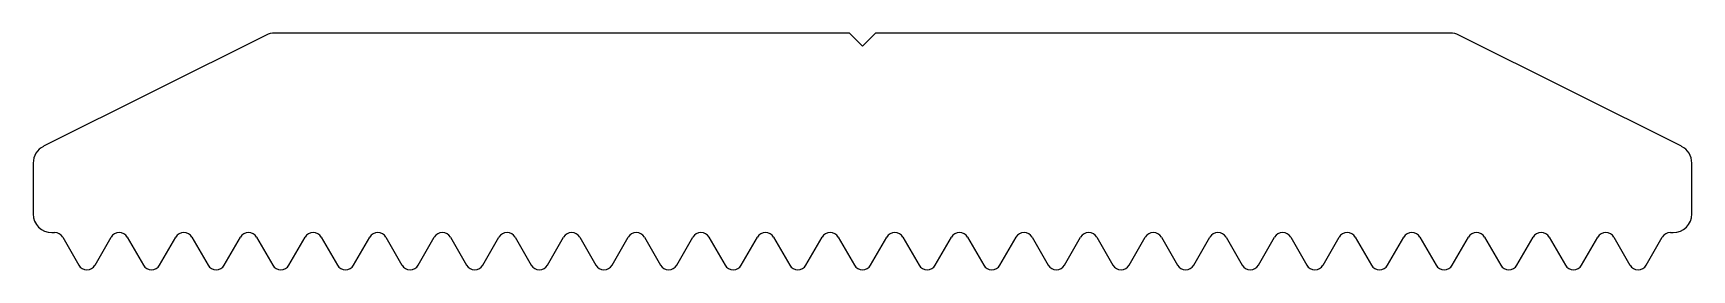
# Model space of a CAD drawing. Extents: x -22.3 to 22.1, y 4.8 to 11.2.
import ezdxf

# ---------------------------------------------------------------- set-up
doc = ezdxf.new("R2010")
doc.units = 0
doc.layers.add('PROFILE', color=1, linetype='CONTINUOUS')

msp = doc.modelspace()

# ---------------------------------------------------------------- linework, layer by layer
at = {"layer": 'PROFILE', "color": 7}
for p, q in [((-16.091, 11.133), (-22.059, 8.149)), ((-0.46, 11.185), (-15.867, 11.185)), ((-0.11, 10.835), (-0.46, 11.185)), ((0.24, 11.185), (-0.11, 10.835)), ((15.647, 11.185), (0.24, 11.185)), ((21.839, 8.149), (15.871, 11.133)), ((-22.335, 7.701), (-22.335, 6.335)), ((22.115, 6.335), (22.115, 7.701)), ((-21.835, 5.835), (-21.761, 5.835)), ((21.541, 5.835), (21.615, 5.835)), ((-21.544, 5.71), (-21.111, 4.96)), ((-20.678, 4.96), (-20.245, 5.71)), ((-19.812, 5.71), (-19.379, 4.96)), ((-18.946, 4.96), (-18.513, 5.71)), ((-18.08, 5.71), (-17.647, 4.96)), ((-17.214, 4.96), (-16.781, 5.71)), ((-16.348, 5.71), (-15.915, 4.96)), ((-15.482, 4.96), (-15.049, 5.71)), ((-14.616, 5.71), (-14.183, 4.96)), ((-13.75, 4.96), (-13.317, 5.71)), ((-12.884, 5.71), (-12.451, 4.96)), ((-12.018, 4.96), (-11.585, 5.71)), ((-11.152, 5.71), (-10.719, 4.96)), ((-10.286, 4.96), (-9.853, 5.71)), ((-9.42, 5.71), (-8.987, 4.96)), ((-8.554, 4.96), (-8.121, 5.71)), ((-7.688, 5.71), (-7.255, 4.96)), ((-6.822, 4.96), (-6.389, 5.71)), ((-5.956, 5.71), (-5.523, 4.96)), ((-5.09, 4.96), (-4.657, 5.71)), ((-4.224, 5.71), (-3.791, 4.96)), ((-3.358, 4.96), (-2.925, 5.71)), ((-2.492, 5.71), (-2.059, 4.96)), ((-1.626, 4.96), (-1.193, 5.71)), ((-0.76, 5.71), (-0.327, 4.96)), ((0.107, 4.96), (0.54, 5.71)), ((0.973, 5.71), (1.406, 4.96)), ((1.839, 4.96), (2.272, 5.71)), ((2.705, 5.71), (3.138, 4.96)), ((3.571, 4.96), (4.004, 5.71)), ((4.437, 5.71), (4.87, 4.96)), ((5.303, 4.96), (5.736, 5.71)), ((6.169, 5.71), (6.602, 4.96)), ((7.035, 4.96), (7.468, 5.71)), ((7.901, 5.71), (8.334, 4.96)), ((8.767, 4.96), (9.2, 5.71)), ((9.633, 5.71), (10.066, 4.96)), ((10.499, 4.96), (10.932, 5.71)), ((11.365, 5.71), (11.798, 4.96)), ((12.231, 4.96), (12.664, 5.71)), ((13.097, 5.71), (13.53, 4.96)), ((13.963, 4.96), (14.396, 5.71)), ((14.829, 5.71), (15.262, 4.96)), ((15.695, 4.96), (16.128, 5.71)), ((16.561, 5.71), (16.994, 4.96)), ((17.427, 4.96), (17.86, 5.71)), ((18.293, 5.71), (18.726, 4.96)), ((19.159, 4.96), (19.592, 5.71)), ((20.025, 5.71), (20.458, 4.96)), ((20.891, 4.96), (21.324, 5.71)), ((-20.678, 4.96), (-20.678, 4.96)), ((-15.482, 4.96), (-15.482, 4.96)), ((-12.018, 4.96), (-12.018, 4.96)), ((-10.286, 4.96), (-10.286, 4.96)), ((-6.822, 4.96), (-6.822, 4.96)), ((-5.09, 4.96), (-5.09, 4.96)), ((-1.626, 4.96), (-1.626, 4.96)), ((0.107, 4.96), (0.107, 4.96)), ((3.571, 4.96), (3.571, 4.96)), ((5.303, 4.96), (5.303, 4.96)), ((8.767, 4.96), (8.767, 4.96)), ((10.499, 4.96), (10.499, 4.96)), ((13.963, 4.96), (13.963, 4.96)), ((15.695, 4.96), (15.695, 4.96)), ((20.458, 4.96), (20.458, 4.96))]:
    msp.add_line(p, q, dxfattribs=at)
for centre, radius, start, end in [((-15.867, 10.685), 0.5, 90, 116.5651), ((15.647, 10.685), 0.5, 63.4349, 90), ((-21.835, 7.701), 0.5, 116.5651, 180), ((21.615, 7.701), 0.5, 0, 63.4349), ((-21.835, 6.335), 0.5, 180, 270), ((21.615, 6.335), 0.5, 270, 360), ((-21.761, 5.585), 0.25, 30, 90), ((-20.029, 5.585), 0.25, 30, 150), ((-18.297, 5.585), 0.25, 30, 150), ((-16.564, 5.585), 0.25, 30, 150), ((-14.832, 5.585), 0.25, 30, 150), ((-13.1, 5.585), 0.25, 30, 150), ((-11.368, 5.585), 0.25, 30, 150), ((-9.636, 5.585), 0.25, 30, 150), ((-7.904, 5.585), 0.25, 30, 150), ((-6.172, 5.585), 0.25, 30, 150), ((-4.44, 5.585), 0.25, 30, 150), ((-2.708, 5.585), 0.25, 30, 150), ((-0.976, 5.585), 0.25, 30, 150), ((0.756, 5.585), 0.25, 30, 150), ((2.488, 5.585), 0.25, 30, 150), ((4.22, 5.585), 0.25, 30, 150), ((5.952, 5.585), 0.25, 30, 150), ((7.684, 5.585), 0.25, 30, 150), ((9.416, 5.585), 0.25, 30, 150), ((11.148, 5.585), 0.25, 30, 150), ((12.88, 5.585), 0.25, 30, 150), ((14.612, 5.585), 0.25, 30, 150), ((16.344, 5.585), 0.25, 30, 150), ((18.077, 5.585), 0.25, 30, 150), ((19.809, 5.585), 0.25, 30, 150), ((21.541, 5.585), 0.25, 90, 150), ((-20.895, 5.085), 0.25, 210, 330), ((-19.163, 5.085), 0.25, 210, 330), ((-17.431, 5.085), 0.25, 210, 330), ((-15.698, 5.085), 0.25, 210, 330), ((-13.966, 5.085), 0.25, 210, 330), ((-12.234, 5.085), 0.25, 210, 330), ((-10.502, 5.085), 0.25, 210, 330), ((-8.77, 5.085), 0.25, 210, 330), ((-7.038, 5.085), 0.25, 210, 330), ((-5.306, 5.085), 0.25, 210, 330), ((-3.574, 5.085), 0.25, 210, 330), ((-1.842, 5.085), 0.25, 210, 330), ((-0.11, 5.085), 0.25, 210, 330), ((1.622, 5.085), 0.25, 210, 330), ((3.354, 5.085), 0.25, 210, 330), ((5.086, 5.085), 0.25, 210, 330), ((6.818, 5.085), 0.25, 210, 330), ((8.55, 5.085), 0.25, 210, 330), ((10.282, 5.085), 0.25, 210, 330), ((12.014, 5.085), 0.25, 210, 330), ((13.746, 5.085), 0.25, 210, 330), ((15.478, 5.085), 0.25, 210, 330), ((17.211, 5.085), 0.25, 210, 330), ((18.943, 5.085), 0.25, 210, 330), ((20.675, 5.085), 0.25, 210, 330)]:
    msp.add_arc(centre, radius, start, end, dxfattribs=at)

doc.saveas('drawing.dxf')
